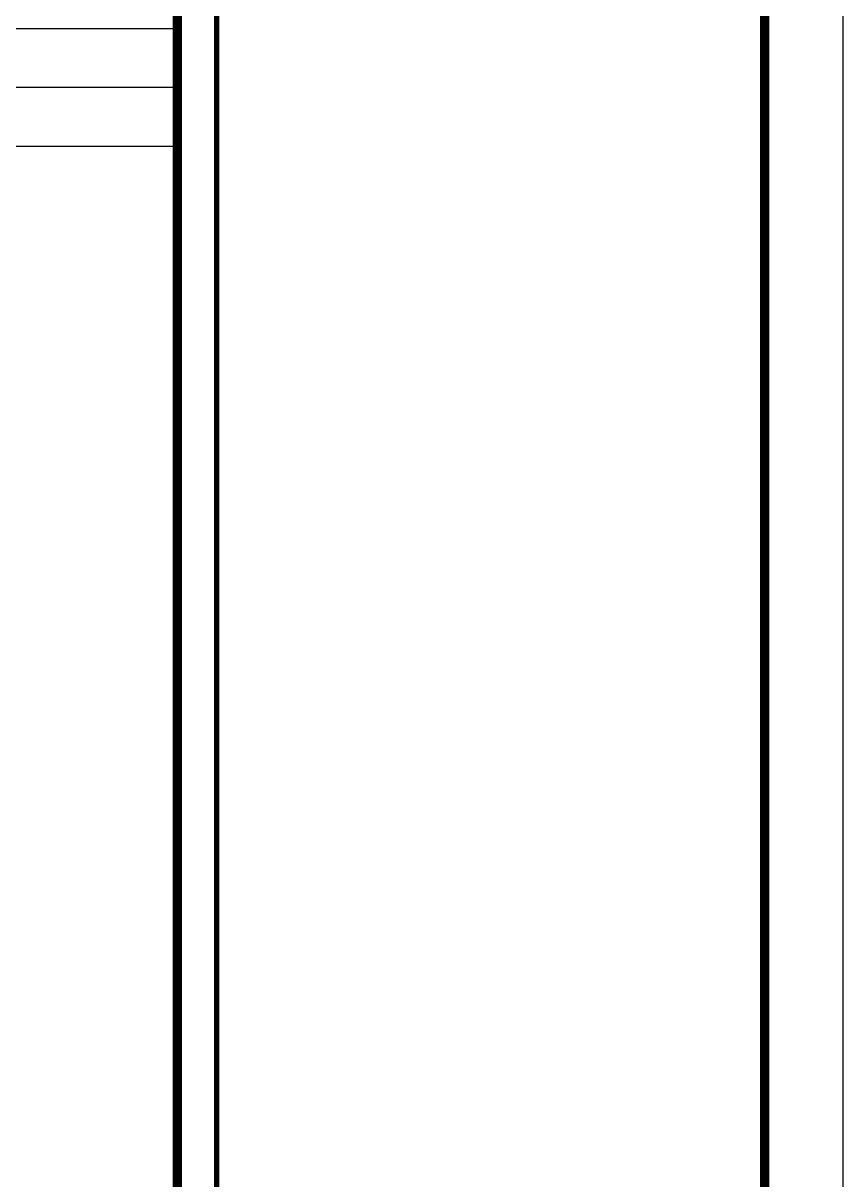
# Model space of a CAD drawing. Extents: x 393367 to 3005760, y 4998 to 826018.
# Drawn here: x 2120824 to 2131296, y 473358 to 488131 of the extents above; entities that cross this region are included whole.
import ezdxf

# ---------------------------------------------------------------- set-up
doc = ezdxf.new("R2010")
doc.units = 0
doc.header["$LTSCALE"] = 1000
doc.layers.get('Defpoints').update_dxf_attribs({"linetype": 'CONTINUOUS'})
doc.layers.add('C-SHET-TTLB', color=11, linetype='CONTINUOUS')
doc.layers.add('图框', color=7, linetype='CONTINUOUS')
doc.layers.add('yichutu', color=7, linetype='CONTINUOUS', true_color=0xffffff, plot=False)

# ---------------------------------------------------------------- blocks, each defined once
blk = doc.blocks.new('yct-1051-594-105100-59400-100-1002')
at = {"layer": 'yichutu', "color": 7, "true_color": 0xffffff}
blk.add_lwpolyline([(0, 0), (0, 59400), (105100, 59400), (105100, 0)], close=True, dxfattribs=at)

msp = doc.modelspace()

# ---------------------------------------------------------------- linework, layer by layer
at = {"layer": 'C-SHET-TTLB'}
msp.add_lwpolyline([(2131295.72511, 517962.12225), (2131295.72511, 458562.12225), (2026195.72511, 458562.12225), (2026195.72511, 517962.12225)], close=True, dxfattribs=at)
at = {"layer": 'C-SHET-TTLB', "const_width": 120}
for points in [[(2028035.72511, 516962.12225), (2122795.72511, 516962.12225), (2122795.72511, 459562.12225), (2028035.72511, 459562.12225)], [(2028035.72511, 516962.12225), (2130295.72511, 516962.12225), (2130295.72511, 459562.12225), (2028035.72511, 459562.12225)]]:
    msp.add_lwpolyline(points, close=True, dxfattribs=at)
at = {"layer": 'C-SHET-TTLB'}
msp.add_lwpolyline([(2122795.72511, 516962.12225, 120, 120, 0), (2122795.72511, 459562.12225, 90, 90, 0)], format="xyseb", dxfattribs=at)
at = {"layer": 'Defpoints', "color": 252}
for p, q in [((2028035.72511, 488062.12225), (2122795.72511, 488062.12225)), ((2028035.72511, 487312.12225), (2122795.72511, 487312.12225)), ((2028035.72511, 486562.12225), (2122795.72511, 486562.12225))]:
    msp.add_line(p, q, dxfattribs=at)
at = {"layer": '图框', "const_width": 70}
msp.add_lwpolyline([(2123295.72511, 459562.12225), (2123295.72511, 516962.12225)], dxfattribs=at)

# ---------------------------------------------------------------- block references
at = {"layer": 'yichutu'}
msp.add_blockref('yct-1051-594-105100-59400-100-1002', (2026195.72511, 458562.12225), dxfattribs=at)

doc.saveas('drawing.dxf')
